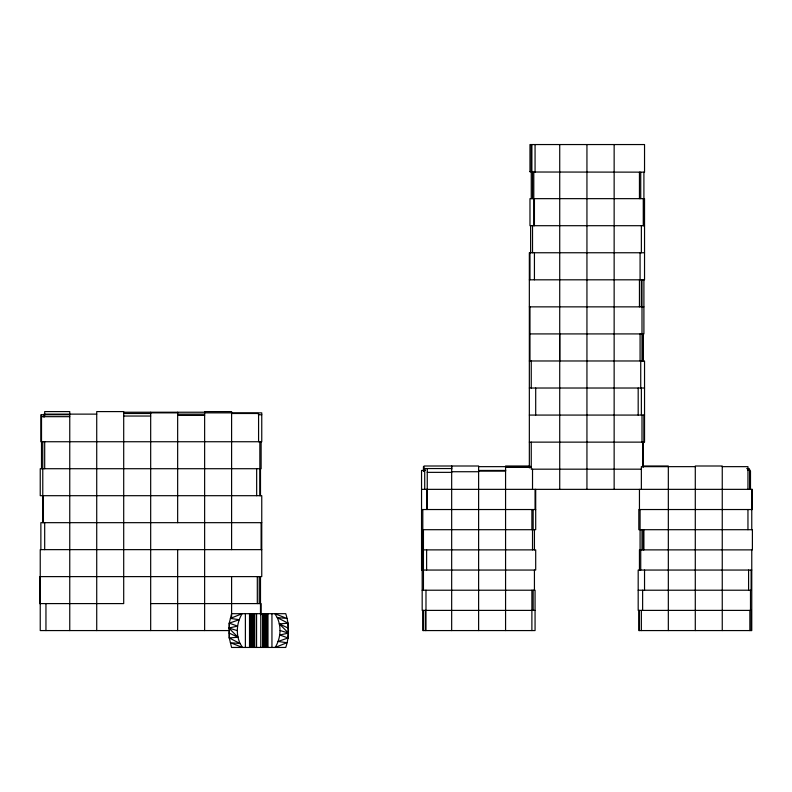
<?xml version="1.0" encoding="UTF-8"?>
<svg xmlns="http://www.w3.org/2000/svg" width="792" height="792" viewBox="0 0 792 792"><rect width="100%" height="100%" fill="white"/><g stroke="black" fill="none" stroke-linecap="round" stroke-linejoin="round"><path stroke-width="1.19" d="M424.076 470.923L424.076 466.003L478.615 466.003L478.615 630.571M424.72 470.458L424.72 468.547L451.668 468.547M427.254 509.533L427.254 468.547M451.668 630.571L451.668 466.003L451.668 469.339M505.573 469.824L505.573 471.091L478.615 471.091M559.726 360.974L559.726 333.917M750.489 489.357L750.489 471.091L749.856 471.091L749.856 489.357L749.856 469.824L747.46 469.824M229.274 623.165L229.284 637.976L231.571 647.45L285.754 647.45C289.456 636.53 289.258 624.621 285.754 613.681L231.571 613.681L229.274 623.165L229.274 637.966L240.085 643.52L242.481 647.45L230.422 642.708L240.085 643.52C235.689 633.907 236.689 622.661 242.124 613.681L230.422 618.413L239.283 619.691L229.284 623.156L237.521 626.116L228.819 628.056L238.006 637.213L229.274 637.966M288.05 637.966L288.05 623.156L277.25 617.611L274.854 613.681L286.902 618.423L277.25 617.611C281.645 627.224 280.635 638.471 275.21 647.45L286.902 642.718L278.051 641.441L288.05 637.976L279.814 635.016L288.506 633.075L279.328 623.918L288.05 623.165M274.854 647.45L277.042 646.589M529.977 171.666L531.887 171.805M531.254 172.012L644.539 172.151L644.539 144.55L529.977 144.55L529.977 171.735M644.539 225.7L529.977 225.7L529.977 198.653L644.539 198.653L644.539 279.814L529.343 279.814M644.539 252.757L529.343 252.757L529.343 467.953M529.343 306.86L641.995 306.86M642.203 306.86L643.906 306.86M529.977 333.917L643.906 333.917L643.906 279.814M529.343 360.974L644.539 360.974L644.539 442.134L529.343 442.134M529.343 388.021L644.539 388.021M123.701 412.226L204.633 412.226M150.678 412.86L177.655 412.86M204.633 412.86L261.756 412.86L261.756 441.738L40.867 441.738L40.867 414.76L69.755 414.76M123.701 413.493L150.678 413.493M231.601 413.493L258.578 413.493L258.578 441.738M96.723 414.127L44.045 414.127L44.045 417.216M177.655 414.127L204.633 414.127M258.321 414.76L261.756 414.76M529.343 415.077L644.539 415.077M177.655 415.404L204.633 415.404M123.701 416.038L150.678 416.038M41.511 416.671L69.755 416.671M529.977 466.003L505.573 466.003L505.573 630.571M642.54 466.003L668.329 466.003M478.615 466.646L529.977 466.646M695.287 466.646L641.362 466.646L641.362 489.357M722.254 466.646L747.955 466.646L747.955 489.357M505.573 467.28L531.254 467.28M746.767 468.547L749.222 468.547L749.222 470.24M641.362 469.181L531.254 469.181L531.254 442.134M425.155 470.458L421.542 470.458L421.542 570.052L535.699 570.052L535.699 549.876L421.542 549.876M478.615 470.458L505.573 470.458M451.668 471.725L478.615 471.725M427.254 472.359L451.668 472.359M421.542 489.357L752.4 489.357L752.4 509.533L638.817 509.533L638.817 529.699L752.4 529.699L752.4 549.876L639.451 549.876L639.451 570.052M421.542 509.533L535.699 509.533M261.756 522.671L40.867 522.671L40.867 549.638M421.542 529.699L535.699 529.699L535.699 489.357M261.756 549.638L40.234 549.638L40.234 630.571L229.155 630.571M751.766 570.052L638.184 570.052L638.184 610.394L751.133 610.394L751.133 630.571M422.176 590.218L535.065 590.218L535.065 630.571L422.809 630.571L422.809 610.394M638.184 590.218L751.133 590.218L751.133 570.052M150.678 603.593L261.122 603.593L261.122 614.622M535.065 610.394L422.176 610.394L422.176 570.052M280.14 630.551L288.506 633.075M228.819 628.056L237.184 630.581M239.996 646.589L242.124 647.45M279.328 623.918L288.278 628.115M229.046 633.016L238.006 637.213M751.766 489.357L751.766 529.699M751.766 549.876L751.766 630.571L638.817 630.571L638.817 610.394M750.489 590.218L750.489 610.394M749.856 610.394L749.856 630.571M748.588 570.052L748.588 590.218M747.955 509.533L747.955 529.699M722.254 630.571L722.254 466.003L695.287 466.003L695.287 630.571M668.329 466.646L668.329 630.571M644.539 570.052L644.539 590.218M643.906 172.151L643.906 225.7M643.906 415.077L643.906 442.134M643.906 529.699L643.906 549.876M643.262 198.653L643.262 225.7M643.262 333.917L643.262 360.974M643.262 442.134L643.262 467.28M643.262 529.699L643.262 549.876M642.629 333.917L642.629 360.974M642.629 442.134L642.629 466.726M642.629 590.218L642.629 610.394M641.995 279.814L641.995 360.974M641.995 415.077L641.995 442.134M641.995 529.699L641.995 549.876M641.362 225.7L641.362 252.757M641.362 279.814L641.362 306.86M641.362 388.021L641.362 415.077M641.362 610.394L641.362 630.571M640.728 172.151L640.728 198.653M640.728 360.974L640.728 388.021M640.728 549.876L640.728 570.052M640.084 252.757L640.084 279.814M640.084 333.917L640.084 360.974M640.084 509.533L640.084 549.876M639.451 172.151L639.451 198.653M639.451 279.814L639.451 306.86M639.451 489.357L639.451 509.533M639.451 610.394L639.451 630.571M638.184 388.021L638.184 415.077M614.147 144.55L614.147 489.357M586.941 144.55L586.941 489.357M559.726 144.55L559.726 489.357M535.699 388.021L535.699 415.077M535.065 144.55L535.065 172.151M535.065 489.357L535.065 509.533M534.432 198.653L534.432 225.7M534.432 252.757L534.432 279.814M534.432 529.699L534.432 549.876M534.432 570.052L534.432 590.218M533.788 172.082L533.788 225.7M533.155 509.533L533.155 529.699M533.155 590.218L533.155 610.394M532.521 172.012L532.521 198.653M532.521 225.7L532.521 252.757M532.521 469.181L532.521 489.357M532.521 529.699L532.521 549.876M531.887 144.55L531.887 172.082M531.887 509.533L531.887 529.699M531.887 590.218L531.887 630.571M531.254 144.55L531.254 198.653M531.254 360.974L531.254 388.021M530.61 225.7L530.61 252.757M529.977 252.757L529.977 279.814M529.977 306.86L529.977 360.974M426.621 489.357L426.621 509.533M426.621 549.876L426.621 570.052M425.987 590.218L425.987 630.571M425.353 610.394L425.353 630.571M424.72 468.547L424.72 489.357M423.443 466.646L423.443 471.428M423.443 529.699L423.443 590.218M423.443 610.394L423.443 630.571M422.809 509.533L422.809 529.699M422.809 549.876L422.809 570.052M422.176 529.699L422.176 549.876M271.943 613.681L271.943 647.45M267.815 613.681L267.815 647.45M267.577 613.681L267.577 647.45M267.221 613.681L267.221 647.45M266.864 613.681L266.864 647.45M266.31 613.681L266.31 647.45M265.756 613.681L265.756 647.45M265.023 613.681L265.023 647.45M264.29 613.681L264.29 647.45M263.429 613.681L263.429 647.45M262.578 613.681L262.578 647.45M261.122 441.738L261.122 468.715L40.234 468.715L40.234 495.693L261.756 495.693L261.756 576.616L39.6 576.616L39.6 603.593L123.701 603.593L123.701 411.592L96.723 411.592L96.723 630.571M261.122 522.671L261.122 549.638M260.776 613.681L260.776 647.45M260.489 468.715L260.489 495.693M260.489 576.616L260.489 614.622M259.845 441.738L259.845 495.693M259.212 576.616L259.212 603.593M257.311 576.616L257.311 603.593M256.667 468.715L256.667 495.693M256.558 613.681L256.558 647.45M254.757 613.681L254.757 647.45M253.895 613.681L253.895 647.45M253.044 613.681L253.044 647.45M252.311 613.681L252.311 647.45M251.579 613.681L251.579 647.45M251.024 613.681L251.024 647.45M250.46 613.681L250.46 647.45M250.104 613.681L250.104 647.45M249.747 613.681L249.747 647.45M249.52 613.681L249.52 647.45M245.381 613.681L245.381 647.45M231.601 549.638L231.601 411.592L204.633 411.592L204.633 630.571M231.601 576.616L231.601 617.077M177.655 412.226L177.655 522.671M177.655 549.638L177.655 630.571M150.678 412.226L150.678 630.571M69.755 630.571L69.755 411.592L44.689 411.592L44.689 415.651M45.956 603.593L45.956 630.571M44.689 441.738L44.689 468.715M44.689 522.671L44.689 549.638M43.412 495.693L43.412 522.671M42.778 441.738L42.778 522.671M41.511 414.76L41.511 468.715"/></g></svg>
